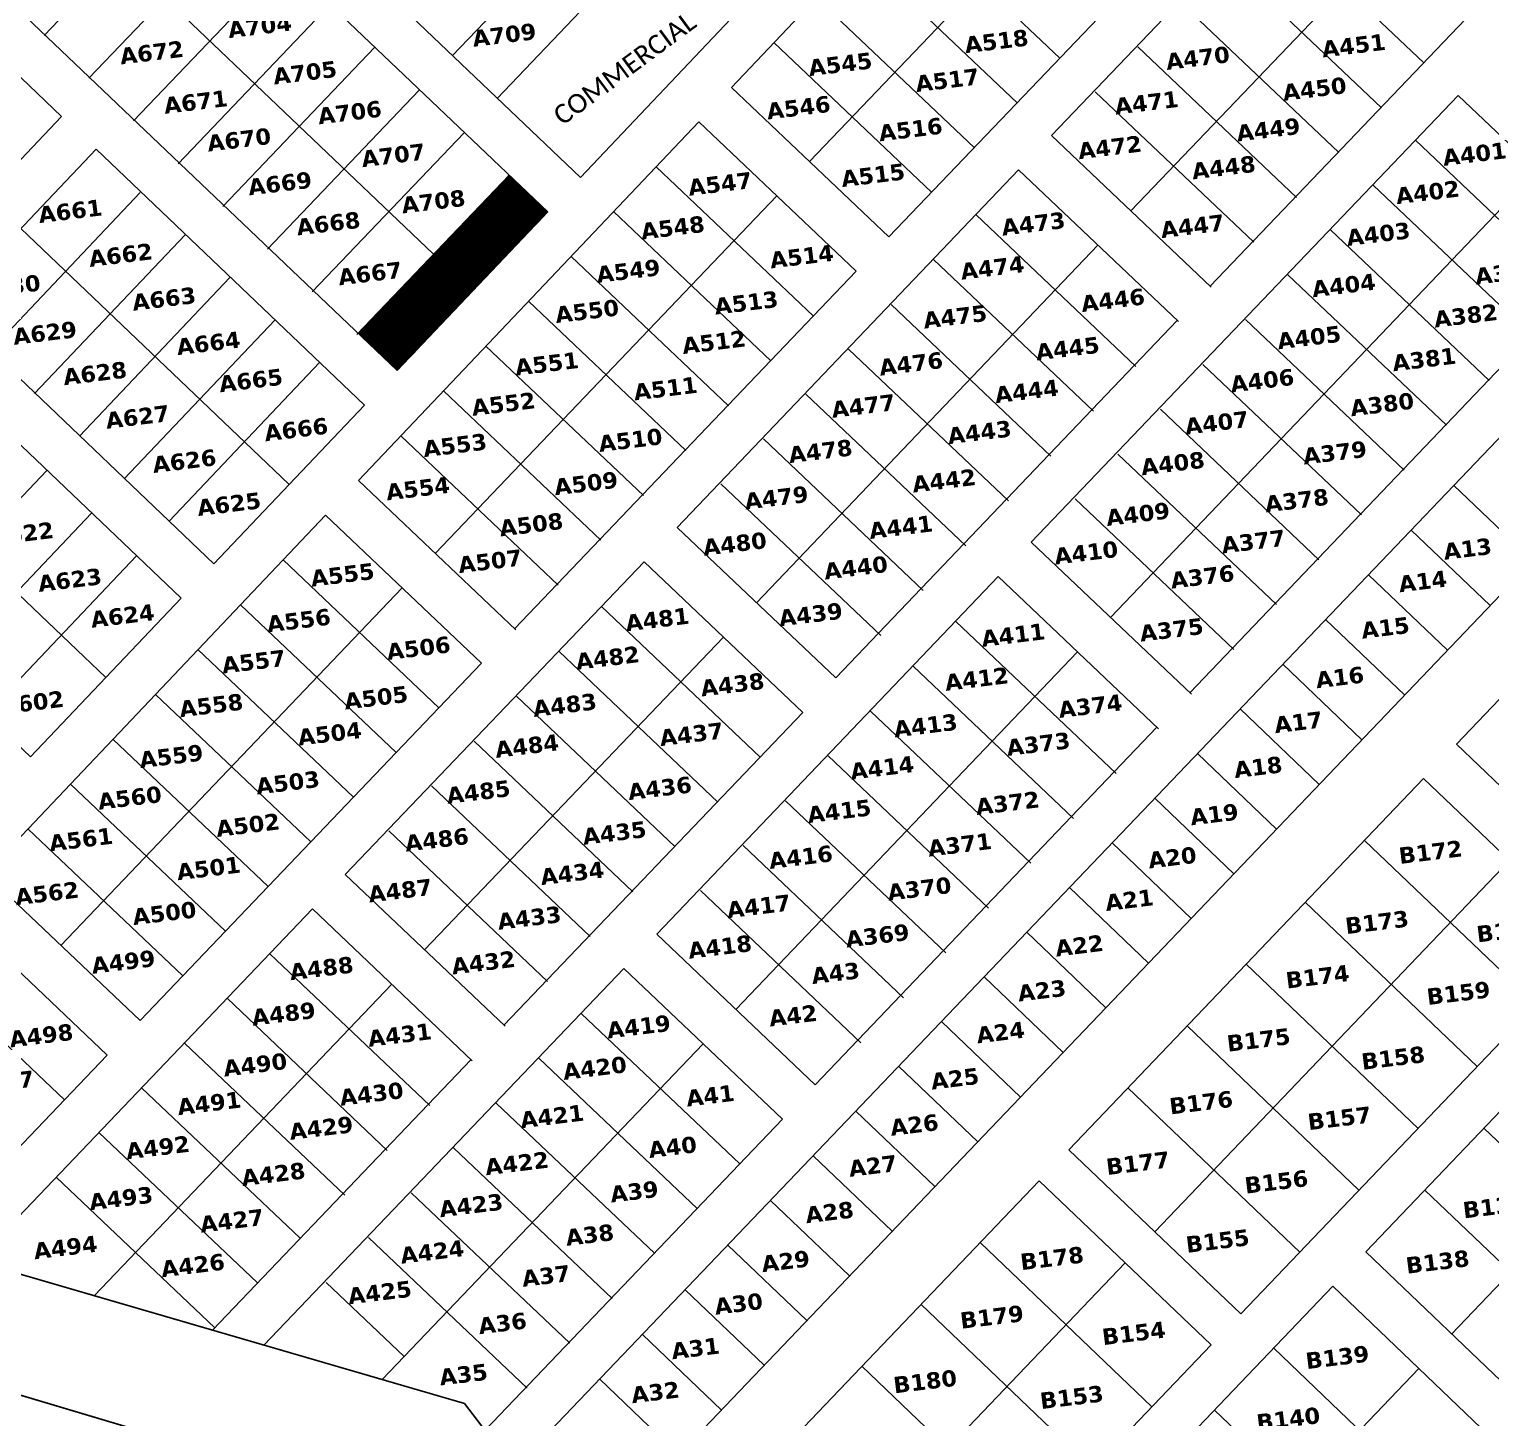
# Model space of a CAD drawing. Header units: millimetres. Extents: x 2359 to 301137, y 976657 to 981112.
# Drawn here: x 298914.6 to 299222, y 979322.8 to 979614.8 of the extents above; entities that cross this region are included whole.
import ezdxf

# ---------------------------------------------------------------- set-up
doc = ezdxf.new("R2010")
doc.units = ezdxf.units.MM
doc.header["$MEASUREMENT"] = 0
doc.layers.add('Annotation - Text_Pen_No__86', color=7, linetype='Continuous', lineweight=20, true_color=0x5555ff)
doc.layers.add('DESIGNNN', color=7, linetype='Continuous')
doc.layers.add('Plines', color=1, linetype='Continuous')
doc.styles.get("Standard").update_dxf_attribs({"font": 'arial.ttf'})
pattern_1 = [(45, (20960.45515, 4365.00687), (-0.088388347648, 0.088388347648), [])]

msp = doc.modelspace()

# ---------------------------------------------------------------- hatches: boundary and pattern name
h = msp.add_hatch()
h.set_pattern_fill('ANSI31', color=3)
h.set_pattern_definition(pattern_1)
h.paths.add_polyline_path([(299023.68565, 979576.39057), (299015.57697, 979584.12204), (298983.79363, 979550.86813), (298992.02204, 979543.0225)])
h = msp.add_hatch()
h.set_pattern_fill('ANSI31', color=3)
h.set_pattern_definition(pattern_1)
h.paths.add_polyline_path([(299233.89473, 979211.0281, 0.899983778), (299226.02341, 979217.10592), (299153.02599, 979140.71863, 0.36941146), (299152.6687, 979134.2274), (299167.01827, 979115.45839, 0.525869059), (299175.24687, 979115.8718)])
h.paths.add_polyline_path([(299343.48218, 979388.83401), (299343.28356, 979389.02381), (299268.66819, 979310.94343), (299285.5391, 979294.82121)])

# ---------------------------------------------------------------- linework, layer by layer
for p, q in [((298846.18012, 979668.26287), (298921.44933, 979596.49512)), ((298930.8993, 979664.86058), (299023.68565, 979576.39057)), ((298915.00763, 979648.23363), (298999.6853, 979567.49509)), ((298917.76552, 979613.48931), (298949.69497, 979646.8961)), ((298966.03461, 979645.17685), (299030.56904, 979583.6445)), ((299003.62596, 979609.24788), (299035.40929, 979642.50179)), ((298927.16335, 979604.50707), (298959.09281, 979637.91386)), ((298927.16335, 979604.50707), (298959.09281, 979637.91386)), ((299013.02379, 979600.26564), (299044.80713, 979633.51955)), ((298899.11596, 979631.60667), (298992.02204, 979543.0225)), ((298936.56119, 979595.52483), (298968.49064, 979628.93162)), ((298945.95903, 979586.54259), (298977.88848, 979619.94938)), ((298955.35687, 979577.56035), (298987.28632, 979610.96714)), ((298964.7547, 979568.57811), (298996.68416, 979601.98489)), ((298974.15254, 979559.59587), (299006.08199, 979593.00265)), ((298928.68675, 979589.59438), (298985.13865, 979535.76857)), ((298815.01097, 979588.82687), (298930.71999, 979478.50054)), ((298983.55038, 979550.61363), (299015.57697, 979584.12204)), ((298912.85495, 979572.91034), (298969.26698, 979519.12254)), ((298897.02315, 979556.2263), (298953.47505, 979502.40049)), ((299214.25846, 979518.8854), (299230.88669, 979502.99509)), ((299205.27698, 979509.48684), (299221.90521, 979493.59652)), ((299196.2955, 979500.08827), (299212.92373, 979484.19796)), ((299187.31402, 979490.68971), (299203.94225, 979474.7994)), ((299178.33254, 979481.29114), (299194.96077, 979465.40083)), ((299169.35106, 979471.89258), (299185.97929, 979456.00227)), ((299160.36958, 979462.49401), (299176.99781, 979446.6037)), ((299151.3881, 979453.09545), (299168.01633, 979437.20514)), ((299142.40662, 979443.69689), (299159.03485, 979427.80657)), ((299133.42514, 979434.29832), (299150.05337, 979418.40801)), ((299124.44366, 979424.89976), (299141.07189, 979409.00945)), ((299115.46218, 979415.50119), (299132.09041, 979399.61088)), ((299106.4807, 979406.10263), (299123.10893, 979390.21232)), ((299097.49922, 979396.70406), (299114.12745, 979380.81375)), ((299088.51774, 979387.3055), (299105.14597, 979371.41519)), ((299079.53626, 979377.90693), (299096.16449, 979362.01662)), ((299070.55478, 979368.50837), (299087.18301, 979352.61806)), ((299061.5733, 979359.10981), (299078.20153, 979343.21949)), ((299052.59182, 979349.71124), (299069.22005, 979333.82093)), ((299043.61034, 979340.31268), (299060.23857, 979324.42237)), ((299034.62886, 979330.91411), (299051.25709, 979315.0238))]:
    msp.add_line(p, q)
at = {"color": 4}
for p, q in [((299214.82049, 979464.47146), (299250.96881, 979429.9273)), ((299207.91166, 979457.24179), (299244.05998, 979422.69764)), ((299195.47576, 979444.22839), (299231.62408, 979409.68424)), ((299183.03986, 979431.215), (299219.18819, 979396.67084)), ((299170.60397, 979418.2016), (299206.75229, 979383.65745)), ((299158.16807, 979405.1882), (299194.3164, 979370.64405)), ((299145.73218, 979392.17481), (299181.8805, 979357.63065)), ((299220.6168, 979383.69157), (299256.76513, 979349.14742)), ((299133.29628, 979379.16141), (299169.44461, 979344.61726)), ((299127.07833, 979372.65471), (299163.22666, 979338.11056)), ((299208.18091, 979370.67817), (299244.32923, 979336.13402)), ((299114.64244, 979359.64132), (299150.79076, 979325.09716)), ((299195.74501, 979357.66478), (299231.89334, 979323.12062)), ((299188.83618, 979350.43511), (299224.9845, 979315.89096)), ((299102.20654, 979346.62792), (299138.35487, 979312.08376)), ((299176.40028, 979337.42171), (299212.54861, 979302.87756)), ((299089.77065, 979333.61452), (299125.91897, 979299.07037)), ((299163.96439, 979324.40832), (299200.11271, 979289.86416))]:
    msp.add_line(p, q, dxfattribs=at)
msp.add_lwpolyline([(299006.21485, 979325.7868), (299070.76544, 979241.35561)])
at = {"layer": 'DESIGNNN', "color": 7}
for points in [[(299062.32804, 979602.58534), (299124.96673, 979668.59591)], [(299129.65357, 979592.46297), (299192.52432, 979658.25333)], [(299078.77092, 979586.98238), (299141.64167, 979652.77273)], [(299146.33767, 979576.63112), (299209.20842, 979642.42148)], [(299098.12158, 979640.30566), (299131.38116, 979608.74501)], [(299174.62756, 979639.39317), (299207.99574, 979607.72946)], [(299095.45501, 979571.15052), (299158.32576, 979636.94088)], [(299016.6659, 979312.11698), (299325.18131, 979634.95931)], [(299089.17319, 979630.87558), (299122.39962, 979599.34639)], [(299165.67917, 979629.96309), (299199.04736, 979598.29938)], [(299163.02176, 979560.79927), (299225.89251, 979626.58962)], [(299080.22481, 979621.4455), (299113.41809, 979589.94777)], [(299156.73079, 979620.53301), (299190.09897, 979588.8693)], [(299030.56904, 979583.6445), (299062.23264, 979617.01257)], [(299030.80555, 979293.62253), (299334.41786, 979611.33406)], [(299071.27642, 979612.01542), (299104.43655, 979580.54914)], [(299147.7824, 979611.10293), (299181.15059, 979579.43922)], [(299062.32804, 979602.58534), (299095.45501, 979571.15052)], [(299138.83402, 979601.67285), (299172.2022, 979570.00914)], [(299125.36803, 979506.92274), (299215.18339, 979600.90896)], [(299215.18339, 979600.90896), (299248.55157, 979569.24525)], [(298889.64065, 979562.97417), (298921.44933, 979596.49512)], [(298983.85759, 979519.89079), (299055.44467, 979595.33143)], [(299055.44467, 979595.33143), (299088.54614, 979563.92081)], [(299129.65357, 979592.46297), (299163.25382, 979560.57906)], [(298896.89456, 979556.0908), (298928.68675, 979589.59438)], [(299206.23501, 979591.47888), (299239.60319, 979559.81517)], [(299046.49628, 979585.90135), (299079.59776, 979554.49073)], [(299050.89241, 979510.04428), (299122.7447, 979585.23326)], [(299122.7447, 979585.23326), (299156.37045, 979553.32515)], [(299142.05212, 979491.09088), (299231.86748, 979585.07711)], [(298906.32464, 979547.14241), (298937.98825, 979580.51049)], [(299000.00976, 979504.56369), (299071.86205, 979579.75267)], [(299197.28662, 979582.0488), (299230.65481, 979550.38509)], [(298992.02204, 979543.0225), (299023.68565, 979576.39057)], [(299037.5479, 979576.47127), (299070.64937, 979545.06065)], [(299113.79632, 979575.80318), (299147.42206, 979543.89507)], [(298915.75472, 979538.19403), (298947.41833, 979571.5621)], [(299188.33824, 979572.61872), (299221.70642, 979540.95501)], [(299067.57651, 979494.21243), (299139.42879, 979569.40141)], [(299158.73622, 979475.25903), (299248.55157, 979569.24525)], [(299028.59951, 979567.04119), (299061.70099, 979535.63057)], [(299104.84793, 979566.3731), (299138.47368, 979534.46499)], [(298925.18481, 979529.24565), (298956.84841, 979562.61372)], [(299016.69385, 979488.73183), (299088.54614, 979563.92081)], [(299179.38985, 979563.18864), (299212.75804, 979531.52493)], [(299019.65113, 979557.61111), (299052.7526, 979526.20049)], [(299095.89955, 979556.94302), (299129.5253, 979525.03491)], [(298934.61489, 979520.29726), (298966.27849, 979553.66534)], [(299084.2606, 979478.38058), (299156.11288, 979553.56956)], [(299170.44147, 979553.75856), (299203.80965, 979522.09485)], [(299010.70275, 979548.18103), (299043.80422, 979516.77041)], [(299086.95116, 979547.51294), (299120.57691, 979515.60483)], [(298944.04497, 979511.34888), (298975.70857, 979544.71695)], [(299161.49309, 979544.32848), (299194.86127, 979512.66477)], [(299001.75436, 979538.75095), (299034.85584, 979507.34033)], [(299078.00278, 979538.08286), (299111.62853, 979506.17475)], [(298953.47505, 979502.40049), (298985.13865, 979535.76857)], [(299152.5447, 979534.8984), (299185.91289, 979503.23469)], [(298992.80598, 979529.32087), (299025.90745, 979497.91025)], [(299069.0544, 979528.65278), (299102.68014, 979496.74466)], [(299143.59632, 979525.46832), (299176.9645, 979493.80461)], [(298886.63781, 979488.62364), (298918.30141, 979521.99172)], [(298983.85759, 979519.89079), (299016.95907, 979488.48017)], [(299060.10601, 979519.2227), (299093.73176, 979487.31458)], [(299134.64793, 979516.03824), (299168.01612, 979484.37453)], [(298896.06789, 979479.67526), (298927.73149, 979513.04333)], [(298905.38715, 979437.19623), (298976.97422, 979512.63688)], [(298976.97422, 979512.63688), (299009.78498, 979481.50212)], [(299050.89241, 979510.04428), (299084.2606, 979478.38058)], [(299125.36803, 979506.92274), (299159.06773, 979474.94445)], [(298905.49797, 979470.72688), (298937.16157, 979504.09495)], [(298968.02584, 979503.2068), (299000.80344, 979472.1035)], [(298981.11279, 979437.02422), (299043.98354, 979502.81458)], [(299043.98354, 979502.81458), (299077.35172, 979471.15087)], [(298921.2486, 979422.145), (298993.10089, 979497.33398)], [(299046.60687, 979424.50405), (299118.45916, 979499.69303)], [(299118.45916, 979499.69303), (299152.18436, 979467.69054)], [(298914.92805, 979461.77849), (298946.59166, 979495.14656)], [(298959.07745, 979493.77672), (298991.82191, 979462.70488)], [(299035.03516, 979493.38449), (299068.40334, 979461.72079)], [(299109.51077, 979490.26295), (299143.23598, 979458.26046)], [(298997.79688, 979421.19236), (299060.66763, 979486.98272)], [(298937.93269, 979406.31314), (299009.78498, 979481.50212)], [(298950.12907, 979484.34664), (298982.84037, 979453.30626)], [(299026.08677, 979483.95441), (299059.45496, 979452.29071)], [(299063.29096, 979408.67219), (299135.14325, 979483.86117)], [(299100.56239, 979480.83287), (299134.28759, 979448.83038)], [(298941.18069, 979474.91656), (298973.85884, 979443.90763)], [(299017.13839, 979474.52433), (299050.50657, 979442.86062)], [(299014.48097, 979405.36051), (299077.35172, 979471.15087)], [(299091.61401, 979471.40279), (299125.33921, 979439.4003)], [(299079.97506, 979392.84034), (299151.82734, 979468.02932)], [(298932.2323, 979465.48648), (298964.8773, 979434.50901)], [(299008.19, 979465.09425), (299041.55819, 979433.43054)], [(299082.66562, 979461.97271), (299116.39082, 979429.97022)], [(298923.28392, 979456.0564), (298955.89577, 979425.11039)], [(298999.24162, 979455.66417), (299032.6098, 979424.00046)], [(299073.71724, 979452.54262), (299107.44244, 979420.54013)], [(298914.33553, 979446.62631), (298946.91423, 979415.71177)], [(298990.29324, 979446.23409), (299023.66142, 979414.57038)], [(299064.76885, 979443.11254), (299098.49406, 979411.11005)], [(298905.38715, 979437.19623), (298937.93269, 979406.31314)], [(298981.11279, 979437.02422), (299014.71304, 979405.1403)], [(299055.82047, 979433.68246), (299089.54567, 979401.67997)], [(298898.50378, 979429.94233), (298931.02382, 979399.08343)], [(298903.40125, 979355.70389), (298974.20392, 979429.79451)], [(298974.20392, 979429.79451), (299007.82966, 979397.88639)], [(299046.60687, 979424.50405), (299079.97506, 979392.84034)], [(298889.55539, 979420.51224), (298922.04228, 979389.68481)], [(298965.25553, 979420.36443), (298998.88128, 979388.45631)], [(298964.00716, 979338.06855), (299039.698, 979417.27434)], [(299039.698, 979417.27434), (299073.06618, 979385.61063)], [(298928.29296, 979348.4608), (298990.88801, 979413.96265)], [(298956.30715, 979410.93435), (298989.9329, 979379.02623)], [(299030.74961, 979407.84426), (299064.1178, 979376.18055)], [(298947.25931, 979401.59864), (298980.98451, 979369.59615)], [(298988.89887, 979330.82546), (299056.38209, 979401.44249)], [(298892.57877, 979358.85306), (298931.02382, 979399.08343)], [(299021.80123, 979398.41418), (299055.16942, 979366.75047)], [(298758.11684, 979397.9793), (299006.21485, 979325.7868)], [(298953.18468, 979341.21772), (299007.5721, 979398.1308)], [(298938.27777, 979392.20002), (298971.64596, 979360.53631)], [(299012.85285, 979388.9841), (299046.22103, 979357.32039)], [(299010.51822, 979320.15805), (299073.06618, 979385.61063)], [(298929.29624, 979382.8014), (298962.66442, 979351.13769)], [(299003.90446, 979379.55402), (299037.27265, 979347.89031)], [(298920.3147, 979373.40277), (298953.68289, 979341.73907)], [(298994.95608, 979370.12394), (299028.32426, 979338.46023)], [(298986.00769, 979360.69386), (299019.37588, 979329.03015)], [(298977.05931, 979351.26377), (298993.51134, 979335.65213)]]:
    msp.add_lwpolyline(points, dxfattribs=at)
msp.add_lwpolyline([(298914.92805, 979461.77849), (298808.96359, 979562.81358, -0.281860321), (298808.15884, 979565.84186), (298820.98836, 979608.87761, -0.560232396), (298825.93354, 979610.19177), (298946.59166, 979495.14656)], format="xyb", dxfattribs=at)
at = {"layer": 'DESIGNNN', "color": 4}
for points in [[(299214.82049, 979464.47146), (299297.35504, 979550.83877)], [(299195.74501, 979357.66478), (299320.0181, 979487.70889)], [(299213.81917, 979340.3927), (299329.46105, 979461.40478)], [(299133.29628, 979379.16141), (299207.91166, 979457.24179)], [(299151.37044, 979361.88933), (299225.98582, 979439.96971)], [(299169.44461, 979344.61726), (299244.05998, 979422.69764)], [(299040.02706, 979281.56093), (299127.07833, 979372.65471)], [(299055.39625, 979261.45827), (299145.1525, 979355.38263)], [(299076.91312, 979233.31454), (299188.83618, 979350.43511)], [(299070.76544, 979241.35561), (299163.22666, 979338.11056)], [(299092.28231, 979213.21188), (299206.91034, 979333.16303)]]:
    msp.add_lwpolyline(points, dxfattribs=at)
at = {"layer": 'Plines', "color": 7}
for points in [[(299006.21485, 979325.7868), (298605.37612, 979442.42438), (298595.35685, 979457.2018), (298596.86685, 980018.50989), (298596.86685, 980474.62869)], [(298495.41766, 979445.7871), (298519.77391, 979444.71658), (298990.84695, 979304.28361), (299168.42739, 979072.43764), (299169.487, 979057.09206), (299176.69522, 978955.93689)]]:
    msp.add_lwpolyline(points, dxfattribs=at)
at = {"layer": 'Plines', "color": 1}
msp.add_lwpolyline([(298495.41766, 979445.7871), (298519.77391, 979444.71658), (298755.31043, 979374.5001), (298990.84695, 979304.28361), (299168.42739, 979072.43764), (298912.40447, 978794.41555)], dxfattribs=at)

# ---------------------------------------------------------------- texts
at = {"layer": 'Annotation - Text_Pen_No__86', "color": 7, "linetype": 'Continuous', "lineweight": 20, "char_height": 3.4335879, "attachment_point": 2, "rotation": 7.0324342}
for s, insert in [('\\A1;{\\fVerdana|b1|i0|c0|p34;A704}', (298962.91929, 979617.17725)), ('\\A1;{\\fVerdana|b1|i0|c0|p34;A709}', (299014.33123, 979615.34639)), ('\\A1;{\\fVerdana|b1|i0|c0|p34;A518}', (299117.85625, 979614.01386)), ('\\A1;{\\fVerdana|b1|i0|c0|p34;A451}', (299192.99953, 979613.11181)), ('\\A1;{\\fVerdana|b1|i0|c0|p34;A672}', (298940.18683, 979611.63714)), ('\\A1;{\\fVerdana|b1|i0|c0|p34;A470}', (299160.20162, 979610.48988)), ('\\A1;{\\fVerdana|b1|i0|c0|p34;A705}', (298972.41425, 979607.41281)), ('\\A1;{\\fVerdana|b1|i0|c0|p34;A545}', (299085.01977, 979609.19134)), ('\\A1;{\\fVerdana|b1|i0|c0|p34;A517}', (299107.51406, 979605.83281)), ('\\A1;{\\fVerdana|b1|i0|c0|p34;A450}', (299184.75706, 979603.99102)), ('\\A1;{\\fVerdana|b1|i0|c0|p34;A671}', (298949.43189, 979601.25633)), ('\\A1;{\\fVerdana|b1|i0|c0|p34;A471}', (299149.43138, 979601.08932)), ('\\A1;{\\fVerdana|b1|i0|c0|p34;A706}', (298981.82836, 979599.04128)), ('\\A1;{\\fVerdana|b1|i0|c0|p34;A546}', (299076.22893, 979600.06303)), ('\\A1;{\\fVerdana|b1|i0|c0|p34;A516}', (299099.79312, 979595.46937)), ('\\A1;{\\fVerdana|b1|i0|c0|p34;A449}', (299175.03949, 979595.43172)), ('\\A1;{\\fVerdana|b1|i0|c0|p34;A670}', (298958.55107, 979593.3139)), ('\\A1;{\\fVerdana|b1|i0|c0|p34;A472}', (299141.71033, 979591.70285)), ('\\A1;{\\fVerdana|b1|i0|c0|p34;A707}', (298990.98544, 979590.03113)), ('\\A1;{\\fVerdana|b1|i0|c0|p34;A401}', (299218.41574, 979590.30465)), ('\\A1;{\\fVerdana|b1|i0|c0|p34;A515}', (299091.89982, 979585.84896)), ('\\A1;{\\fVerdana|b1|i0|c0|p34;A448}', (299165.64553, 979587.45964)), ('\\A1;{\\fVerdana|b1|i0|c0|p34;A669}', (298967.14899, 979584.09421)), ('\\A1;{\\fVerdana|b1|i0|c0|p34;A547}', (299059.71608, 979584.0237)), ('\\A1;{\\fVerdana|b1|i0|c0|p34;A402}', (299208.55633, 979582.25432)), ('\\A1;{\\fVerdana|b1|i0|c0|p34;A708}', (298999.42285, 979580.29809)), ('\\A1;{\\fVerdana|b1|i0|c0|p34;A661}', (298923.05857, 979578.27848)), ('\\A1;{\\fVerdana|b1|i0|c0|p34;A668}', (298977.33443, 979575.68168)), ('\\A1;{\\fVerdana|b1|i0|c0|p34;A548}', (299049.76292, 979574.814)), ('\\A1;{\\fVerdana|b1|i0|c0|p34;A473}', (299125.6248, 979575.63012)), ('\\A1;{\\fVerdana|b1|i0|c0|p34;A447}', (299159.08265, 979575.11581)), ('\\A1;{\\fVerdana|b1|i0|c0|p34;A403}', (299198.18298, 979573.46383)), ('\\A1;{\\fVerdana|b1|i0|c0|p34;A662}', (298933.65454, 979569.05706)), ('\\A1;{\\fVerdana|b1|i0|c0|p34;A514}', (299076.89391, 979568.74147)), ('\\A1;{\\fVerdana|b1|i0|c0|p34;A667}', (298986.10495, 979565.17053)), ('\\A1;{\\fVerdana|b1|i0|c0|p34;A549}', (299040.42982, 979565.70523)), ('\\A1;{\\fVerdana|b1|i0|c0|p34;A474}', (299117.00296, 979566.37223)), ('\\A1;{\\fVerdana|b1|i0|c0|p34;A383}', (299225.21718, 979565.33366)), ('\\A1;{\\fVerdana|b1|i0|c0|p34;A630}', (298910.06991, 979562.45406)), ('\\A1;{\\fVerdana|b1|i0|c0|p34;A404}', (299190.90318, 979562.6701)), ('\\A1;{\\fVerdana|b1|i0|c0|p34;A663}', (298942.7694, 979559.83564)), ('\\A1;{\\fVerdana|b1|i0|c0|p34;A513}', (299065.23785, 979559.02655)), ('\\A1;{\\fVerdana|b1|i0|c0|p34;A446}', (299142.3537, 979559.55741)), ('\\A1;{\\fVerdana|b1|i0|c0|p34;A550}', (299031.7479, 979557.24708)), ('\\A1;{\\fVerdana|b1|i0|c0|p34;A475}', (299109.15322, 979556.08569)), ('\\A1;{\\fVerdana|b1|i0|c0|p34;A382}', (299216.56547, 979556.29941)), ('\\A1;{\\fVerdana|b1|i0|c0|p34;A629}', (298917.7036, 979552.66342)), ('\\A1;{\\fVerdana|b1|i0|c0|p34;A405}', (299183.62332, 979551.71993)), ('\\A1;{\\fVerdana|b1|i0|c0|p34;A664}', (298952.1121, 979550.50035)), ('\\A1;{\\fVerdana|b1|i0|c0|p34;A512}', (299058.44484, 979550.74082)), ('\\A1;{\\fVerdana|b1|i0|c0|p34;A445}', (299132.83111, 979549.39943)), ('\\A1;{\\fVerdana|b1|i0|c0|p34;A551}', (299023.28304, 979546.18643)), ('\\A1;{\\fVerdana|b1|i0|c0|p34;A476}', (299099.88795, 979546.1849)), ('\\A1;{\\fVerdana|b1|i0|c0|p34;A381}', (299207.81118, 979547.10523)), ('\\A1;{\\fVerdana|b1|i0|c0|p34;A628}', (298928.24343, 979544.17036)), ('\\A1;{\\fVerdana|b1|i0|c0|p34;A665}', (298961.0387, 979542.68086)), ('\\A1;{\\fVerdana|b1|i0|c0|p34;A406}', (299173.76033, 979542.64694)), ('\\A1;{\\fVerdana|b1|i0|c0|p34;A511}', (299048.24357, 979540.98143)), ('\\A1;{\\fVerdana|b1|i0|c0|p34;A444}', (299124.20927, 979540.39871)), ('\\A1;{\\fVerdana|b1|i0|c0|p34;A552}', (299014.167, 979537.72828)), ('\\A1;{\\fVerdana|b1|i0|c0|p34;A477}', (299089.85057, 979537.31276)), ('\\A1;{\\fVerdana|b1|i0|c0|p34;A380}', (299198.96576, 979537.64116)), ('\\A1;{\\fVerdana|b1|i0|c0|p34;A627}', (298937.1876, 979535.00418)), ('\\A1;{\\fVerdana|b1|i0|c0|p34;A407}', (299164.19226, 979533.77968)), ('\\A1;{\\fVerdana|b1|i0|c0|p34;A666}', (298970.55617, 979532.36889)), ('\\A1;{\\fVerdana|b1|i0|c0|p34;A510}', (299040.86394, 979530.13765)), ('\\A1;{\\fVerdana|b1|i0|c0|p34;A443}', (299114.30057, 979531.78374)), ('\\A1;{\\fVerdana|b1|i0|c0|p34;A553}', (299003.96573, 979529.05326)), ('\\A1;{\\fVerdana|b1|i0|c0|p34;A478}', (299080.84267, 979527.7977)), ('\\A1;{\\fVerdana|b1|i0|c0|p34;A379}', (299189.03405, 979527.49563)), ('\\A1;{\\fVerdana|b1|i0|c0|p34;A626}', (298947.04908, 979525.72341)), ('\\A1;{\\fVerdana|b1|i0|c0|p34;A408}', (299154.9403, 979525.22377)), ('\\A1;{\\fVerdana|b1|i0|c0|p34;A509}', (299031.53084, 979521.02888)), ('\\A1;{\\fVerdana|b1|i0|c0|p34;A442}', (299106.83438, 979521.59154)), ('\\A1;{\\fVerdana|b1|i0|c0|p34;A554}', (298996.15199, 979519.94449)), ('\\A1;{\\fVerdana|b1|i0|c0|p34;A479}', (299071.5774, 979518.02547)), ('\\A1;{\\fVerdana|b1|i0|c0|p34;A378}', (299181.01548, 979517.44114)), ('\\A1;{\\fVerdana|b1|i0|c0|p34;A625}', (298956.45196, 979516.67179)), ('\\A1;{\\fVerdana|b1|i0|c0|p34;A409}', (299147.61451, 979514.56204)), ('\\A1;{\\fVerdana|b1|i0|c0|p34;A508}', (299020.01111, 979512.37145)), ('\\A1;{\\fVerdana|b1|i0|c0|p34;A441}', (299097.76571, 979511.83003)), ('\\A1;{\\fVerdana|b1|i0|c0|p34;A622}', (298912.85635, 979510.44076)), ('\\A1;{\\fVerdana|b1|i0|c0|p34;A480}', (299062.81682, 979508.31085)), ('\\A1;{\\fVerdana|b1|i0|c0|p34;A377}', (299171.89636, 979508.80056)), ('\\A1;{\\fVerdana|b1|i0|c0|p34;A410}', (299136.72288, 979506.45411)), ('\\A1;{\\fVerdana|b1|i0|c0|p34;A13}', (299216.94602, 979507.25815)), ('\\A1;{\\fVerdana|b1|i0|c0|p34;A507}', (299011.3416, 979504.6563)), ('\\A1;{\\fVerdana|b1|i0|c0|p34;A440}', (299088.28344, 979503.30279)), ('\\A1;{\\fVerdana|b1|i0|c0|p34;A623}', (298922.9611, 979500.70899)), ('\\A1;{\\fVerdana|b1|i0|c0|p34;A555}', (298980.32108, 979501.81389)), ('\\A1;{\\fVerdana|b1|i0|c0|p34;A376}', (299161.17069, 979501.39451)), ('\\A1;{\\fVerdana|b1|i0|c0|p34;A14}', (299207.52431, 979500.42053)), ('\\A1;{\\fVerdana|b1|i0|c0|p34;A624}', (298934.03981, 979493.16683)), ('\\A1;{\\fVerdana|b1|i0|c0|p34;A439}', (299078.78859, 979493.46475)), ('\\A1;{\\fVerdana|b1|i0|c0|p34;A556}', (298971.10971, 979492.20382)), ('\\A1;{\\fVerdana|b1|i0|c0|p34;A481}', (299046.52423, 979492.42059)), ('\\A1;{\\fVerdana|b1|i0|c0|p34;A375}', (299154.68293, 979490.24757)), ('\\A1;{\\fVerdana|b1|i0|c0|p34;A15}', (299199.65382, 979490.66316)), ('\\A1;{\\fVerdana|b1|i0|c0|p34;A411}', (299121.37376, 979489.14079)), ('\\A1;{\\fVerdana|b1|i0|c0|p34;A506}', (298996.30543, 979486.38364)), ('\\A1;{\\fVerdana|b1|i0|c0|p34;A482}', (299036.07424, 979484.32829)), ('\\A1;{\\fVerdana|b1|i0|c0|p34;A557}', (298961.62744, 979483.54122)), ('\\A1;{\\fVerdana|b1|i0|c0|p34;A438}', (299062.32987, 979478.71589)), ('\\A1;{\\fVerdana|b1|i0|c0|p34;A412}', (299113.69914, 979479.89121)), ('\\A1;{\\fVerdana|b1|i0|c0|p34;A16}', (299190.07773, 979480.23599)), ('\\A1;{\\fVerdana|b1|i0|c0|p34;A602}', (298915.00323, 979474.9382)), ('\\A1;{\\fVerdana|b1|i0|c0|p34;A505}', (298987.36502, 979475.96144)), ('\\A1;{\\fVerdana|b1|i0|c0|p34;A483}', (299027.06111, 979474.4087)), ('\\A1;{\\fVerdana|b1|i0|c0|p34;A558}', (298952.68702, 979474.3372)), ('\\A1;{\\fVerdana|b1|i0|c0|p34;A374}', (299137.59319, 979474.19916)), ('\\A1;{\\fVerdana|b1|i0|c0|p34;A504}', (298977.61184, 979468.38165)), ('\\A1;{\\fVerdana|b1|i0|c0|p34;A437}', (299053.70859, 979468.27419)), ('\\A1;{\\fVerdana|b1|i0|c0|p34;A413}', (299102.95422, 979470.10149)), ('\\A1;{\\fVerdana|b1|i0|c0|p34;A17}', (299181.36106, 979470.79021)), ('\\A1;{\\fVerdana|b1|i0|c0|p34;A484}', (299019.09297, 979465.7943)), ('\\A1;{\\fVerdana|b1|i0|c0|p34;A373}', (299126.67472, 979466.21447)), ('\\A1;{\\fVerdana|b1|i0|c0|p34;A559}', (298944.28847, 979463.64429)), ('\\A1;{\\fVerdana|b1|i0|c0|p34;A414}', (299093.81044, 979461.22606)), ('\\A1;{\\fVerdana|b1|i0|c0|p34;A18}', (299172.8899, 979461.34443)), ('\\A1;{\\fVerdana|b1|i0|c0|p34;A503}', (298968.80691, 979458.09481)), ('\\A1;{\\fVerdana|b1|i0|c0|p34;A485}', (299008.90428, 979456.13574)), ('\\A1;{\\fVerdana|b1|i0|c0|p34;A436}', (299047.04672, 979456.91887)), ('\\A1;{\\fVerdana|b1|i0|c0|p34;A560}', (298935.5595, 979454.8928)), ('\\A1;{\\fVerdana|b1|i0|c0|p34;A372}', (299120.19667, 979453.78636)), ('\\A1;{\\fVerdana|b1|i0|c0|p34;A415}', (299084.79732, 979452.0896)), ('\\A1;{\\fVerdana|b1|i0|c0|p34;A19}', (299163.68213, 979451.40796)), ('\\A1;{\\fVerdana|b1|i0|c0|p34;A502}', (298960.4083, 979449.16151)), ('\\A1;{\\fVerdana|b1|i0|c0|p34;A435}', (299037.51111, 979447.52136)), ('\\A1;{\\fVerdana|b1|i0|c0|p34;A561}', (298925.30843, 979446.13239)), ('\\A1;{\\fVerdana|b1|i0|c0|p34;A486}', (299000.1524, 979446.08563)), ('\\A1;{\\fVerdana|b1|i0|c0|p34;A371}', (299110.13857, 979445.04147)), ('\\A1;{\\fVerdana|b1|i0|c0|p34;A416}', (299076.69858, 979442.43104)), ('\\A1;{\\fVerdana|b1|i0|c0|p34;A20}', (299154.84266, 979442.33019)), ('\\A1;{\\fVerdana|b1|i0|c0|p34;B172}', (299209.1632, 979443.48287)), ('\\A1;{\\fVerdana|b1|i0|c0|p34;A501}', (298952.15011, 979440.06748)), ('\\A1;{\\fVerdana|b1|i0|c0|p34;A434}', (299028.62864, 979439.0375)), ('\\A1;{\\fVerdana|b1|i0|c0|p34;A562}', (298918.15961, 979434.81124)), ('\\A1;{\\fVerdana|b1|i0|c0|p34;A487}', (298992.4455, 979435.38291)), ('\\A1;{\\fVerdana|b1|i0|c0|p34;A370}', (299101.64794, 979435.77447)), ('\\A1;{\\fVerdana|b1|i0|c0|p34;A417}', (299067.85019, 979432.08378)), ('\\A1;{\\fVerdana|b1|i0|c0|p34;A21}', (299145.80938, 979433.39741)), ('\\A1;{\\fVerdana|b1|i0|c0|p34;A500}', (298942.84318, 979430.63321)), ('\\A1;{\\fVerdana|b1|i0|c0|p34;A433}', (299019.61551, 979429.63999)), ('\\A1;{\\fVerdana|b1|i0|c0|p34;B173}', (299197.89174, 979428.73054)), ('\\A1;{\\fVerdana|b1|i0|c0|p34;A369}', (299092.82869, 979425.90981)), ('\\A1;{\\fVerdana|b1|i0|c0|p34;B160}', (299225.5148, 979426.98564)), ('\\A1;{\\fVerdana|b1|i0|c0|p34;A418}', (299059.69935, 979423.54531)), ('\\A1;{\\fVerdana|b1|i0|c0|p34;A22}', (299135.29213, 979423.80805)), ('\\A1;{\\fVerdana|b1|i0|c0|p34;A499}', (298934.21066, 979420.39026)), ('\\A1;{\\fVerdana|b1|i0|c0|p34;A488}', (298975.88947, 979419.04252)), ('\\A1;{\\fVerdana|b1|i0|c0|p34;A432}', (299009.94925, 979420.24248)), ('\\A1;{\\fVerdana|b1|i0|c0|p34;A43}', (299084.02049, 979418.02814)), ('\\A1;{\\fVerdana|b1|i0|c0|p34;B174}', (299185.39654, 979417.2743)), ('\\A1;{\\fVerdana|b1|i0|c0|p34;A23}', (299127.40416, 979414.35005)), ('\\A1;{\\fVerdana|b1|i0|c0|p34;B159}', (299215.03707, 979413.8196)), ('\\A1;{\\fVerdana|b1|i0|c0|p34;A489}', (298967.93138, 979409.47345)), ('\\A1;{\\fVerdana|b1|i0|c0|p34;A419}', (299042.60888, 979406.77152)), ('\\A1;{\\fVerdana|b1|i0|c0|p34;A42}', (299075.08081, 979409.09559)), ('\\A1;{\\fVerdana|b1|i0|c0|p34;A498}', (298916.94569, 979404.89108)), ('\\A1;{\\fVerdana|b1|i0|c0|p34;A431}', (298992.34517, 979405.02585)), ('\\A1;{\\fVerdana|b1|i0|c0|p34;A24}', (299118.72746, 979405.54884)), ('\\A1;{\\fVerdana|b1|i0|c0|p34;B175}', (299172.99938, 979403.98794)), ('\\A1;{\\fVerdana|b1|i0|c0|p34;A490}', (298961.93659, 979398.76057)), ('\\A1;{\\fVerdana|b1|i0|c0|p34;A420}', (299033.36685, 979398.06451)), ('\\A1;{\\fVerdana|b1|i0|c0|p34;B158}', (299201.29286, 979400.19182)), ('\\A1;{\\fVerdana|b1|i0|c0|p34;A25}', (299109.13043, 979395.82813)), ('\\A1;{\\fVerdana|b1|i0|c0|p34;A430}', (298986.41032, 979392.62651)), ('\\A1;{\\fVerdana|b1|i0|c0|p34;A41}', (299057.66021, 979392.25986)), ('\\A1;{\\fVerdana|b1|i0|c0|p34;A491}', (298952.27189, 979390.6525)), ('\\A1;{\\fVerdana|b1|i0|c0|p34;B176}', (299160.90219, 979390.80146)), ('\\A1;{\\fVerdana|b1|i0|c0|p34;A429}', (298975.82586, 979385.45969)), ('\\A1;{\\fVerdana|b1|i0|c0|p34;A421}', (299024.38888, 979387.90635)), ('\\A1;{\\fVerdana|b1|i0|c0|p34;A26}', (299100.58516, 979386.10741)), ('\\A1;{\\fVerdana|b1|i0|c0|p34;B157}', (299189.99546, 979387.50484)), ('\\A1;{\\fVerdana|b1|i0|c0|p34;A492}', (298941.45886, 979381.35569)), ('\\A1;{\\fVerdana|b1|i0|c0|p34;A40}', (299049.73849, 979381.44208)), ('\\A1;{\\fVerdana|b1|i0|c0|p34;A422}', (299016.99527, 979378.01205)), ('\\A1;{\\fVerdana|b1|i0|c0|p34;A27}', (299091.8558, 979377.48435)), ('\\A1;{\\fVerdana|b1|i0|c0|p34;B177}', (299147.60013, 979378.05416)), ('\\A1;{\\fVerdana|b1|i0|c0|p34;A428}', (298965.7672, 979375.74407)), ('\\A1;{\\fVerdana|b1|i0|c0|p34;B156}', (299176.73141, 979374.13963)), ('\\A1;{\\fVerdana|b1|i0|c0|p34;A493}', (298933.73081, 979370.66173)), ('\\A1;{\\fVerdana|b1|i0|c0|p34;A39}', (299041.68467, 979372.07548)), ('\\A1;{\\fVerdana|b1|i0|c0|p34;A423}', (299007.35714, 979369.17314)), ('\\A1;{\\fVerdana|b1|i0|c0|p34;A28}', (299082.74577, 979367.72197)), ('\\A1;{\\fVerdana|b1|i0|c0|p34;B137}', (299222.63527, 979368.93705)), ('\\A1;{\\fVerdana|b1|i0|c0|p34;A427}', (298957.04974, 979365.94473)), ('\\A1;{\\fVerdana|b1|i0|c0|p34;A38}', (299032.31065, 979362.97269)), ('\\A1;{\\fVerdana|b1|i0|c0|p34;B155}', (299164.37573, 979361.69338)), ('\\A1;{\\fVerdana|b1|i0|c0|p34;A494}', (298922.0482, 979360.3426)), ('\\A1;{\\fVerdana|b1|i0|c0|p34;A424}', (298999.17131, 979359.41076)), ('\\A1;{\\fVerdana|b1|i0|c0|p34;B178}', (299129.54497, 979358.0569)), ('\\A1;{\\fVerdana|b1|i0|c0|p34;A426}', (298948.83523, 979356.56417)), ('\\A1;{\\fVerdana|b1|i0|c0|p34;A29}', (299073.50374, 979357.43189)), ('\\A1;{\\fVerdana|b1|i0|c0|p34;B138}', (299210.6428, 979357.29777)), ('\\A1;{\\fVerdana|b1|i0|c0|p34;A37}', (299023.11253, 979354.34987)), ('\\A1;{\\fVerdana|b1|i0|c0|p34;A425}', (298988.15263, 979350.86908)), ('\\A1;{\\fVerdana|b1|i0|c0|p34;A30}', (299063.62784, 979348.48739)), ('\\A1;{\\fVerdana|b1|i0|c0|p34;B179}', (299116.89862, 979345.7239)), ('\\A1;{\\fVerdana|b1|i0|c0|p34;A36}', (299013.96443, 979344.38318)), ('\\A1;{\\fVerdana|b1|i0|c0|p34;B154}', (299146.74397, 979342.28684)), ('\\A1;{\\fVerdana|b1|i0|c0|p34;A31}', (299054.54083, 979339.11125)), ('\\A1;{\\fVerdana|b1|i0|c0|p34;B139}', (299189.56286, 979337.24241)), ('\\A1;{\\fVerdana|b1|i0|c0|p34;A35}', (299005.76014, 979333.60687)), ('\\A1;{\\fVerdana|b1|i0|c0|p34;B180}', (299102.85454, 979332.14499)), ('\\A1;{\\fVerdana|b1|i0|c0|p34;A32}', (299046.10488, 979329.8663)), ('\\A1;{\\fVerdana|b1|i0|c0|p34;B153}', (299133.69298, 979328.84183)), ('\\A1;{\\fVerdana|b1|i0|c0|p34;B140}', (299179.23746, 979324.27802))]:
    msp.add_mtext(s, dxfattribs=dict(at, insert=insert))
at = {"layer": 'Annotation - Text_Pen_No__86', "color": 7, "linetype": 'Continuous', "lineweight": 20, "insert": (298908.71782, 979395.05247), "char_height": 3.4335879, "width": 6.0693105, "attachment_point": 2, "rotation": 7.0324342}
msp.add_mtext('\\A1;{\\fVerdana|b1|i0|c0|p34;A497}', dxfattribs=at)
at = {"layer": 'DESIGNNN', "color": 7, "insert": (299024.42756, 979597.6399), "char_height": 3.9768824, "attachment_point": 1, "rotation": 36.5262068}
msp.add_mtext_dynamic_manual_height_columns('{\\fCalibri|b0|i0|c0|p34;COMMERCIAL}', width=144.3532537, gutter_width=1988.44118, heights=[0], dxfattribs=at)

doc.saveas('drawing.dxf')
